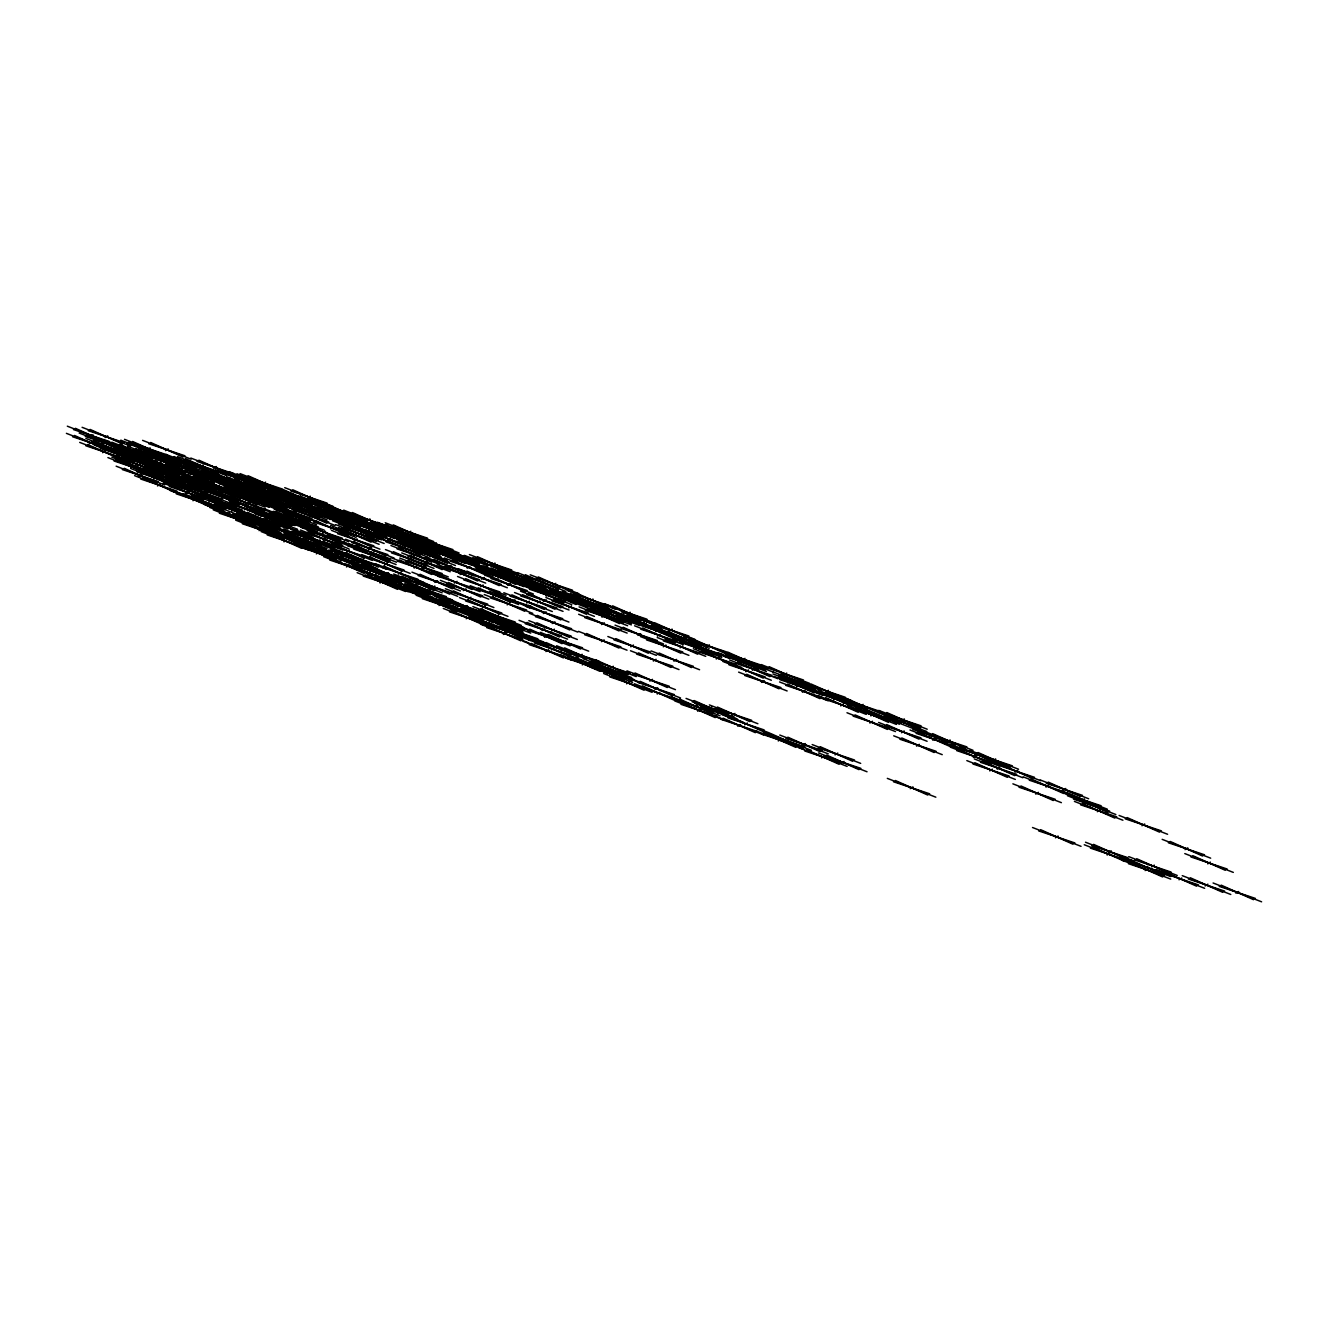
<?xml version="1.0" encoding="UTF-8"?>
<svg xmlns="http://www.w3.org/2000/svg" width="1328" height="1328" viewBox="0 0 1328 1328"><rect width="100%" height="100%" fill="white"/><g stroke="black" fill="none" stroke-linecap="round" stroke-linejoin="round"><path stroke-width="1.5" d="M90.204 436.464L92.927 434.704M89.275 443.635L91.997 441.859L128.218 453.877M104.978 437.593L107.701 435.833M102.024 443.32L104.746 441.543M102.588 452.682L105.31 450.906M111.469 446.955L108.747 448.731L72.542 436.729M120.566 448.665L123.288 446.889M116.964 455.238L119.686 453.479M134.643 452.466L137.365 450.707M130.21 458.525L132.933 456.749M143.64 450.458L146.362 448.698M147.391 449.628L150.114 447.851M136.236 457.181L138.959 455.404M130.775 467.888L133.497 466.111M150.462 456.533L153.185 454.757M134.676 467.439L142.544 462.343M144.984 462.177L147.723 460.418M165.469 450.64L168.191 448.881M156.023 460.036L158.762 458.26M161.485 458.492L164.207 456.732M139.025 476.47L141.747 474.694M158.53 464.219L161.252 462.443M158.065 469.066L160.804 467.29M176.84 462.343L179.562 460.567M153.666 478.81L156.389 477.051M167.394 474.245L170.117 472.486M166.93 476.569L169.652 474.793M182.401 468.369L185.123 466.593M166.149 479.275L168.872 477.499M188.891 464.7L191.614 462.941M157.484 485.948L160.207 484.189M177.404 474.229L180.127 472.453M167.013 481.998L169.752 480.221M188.659 474.245L191.398 472.469M200.379 466.875L203.101 465.115M181.654 484.338L186.949 480.919M200.943 473.714L203.665 471.938M213.675 468.336L216.398 466.576M199.001 481.417L201.723 479.657M196.843 484.438L199.565 482.662M186.02 493.369L191.315 489.932M207.766 479.773L210.488 478.014M214.024 480.587L216.746 478.827M220.05 479.242L222.772 477.482M205.375 489.8L208.098 488.023M192.942 500.706L195.664 498.946M203.217 494.049L205.956 492.273M216.846 486.911L219.568 485.152M227.553 480.105L230.275 478.329M215.368 489.783L218.107 488.007M238.359 479.906L241.082 478.13M231.869 486.098L234.591 484.322M206.305 503.893L209.027 502.133M221.743 498.166L224.465 496.39M216.73 501.486L219.452 499.726M251.888 481.931L254.611 480.172M249.382 486.928L252.104 485.152M225.262 506.864L227.984 505.088M239.472 498.631L242.194 496.855M262.911 483.907L265.633 482.13M259.956 487.094L262.678 485.318M246.975 496.954L249.714 495.178M249.033 496.805L251.756 495.029M257.217 492.439L259.956 490.679M251.988 496.141L254.727 494.381M226.573 514.434L229.312 512.658M231.719 511.097L234.442 509.321M242.559 505.52L245.282 503.76M246.527 504.325L249.249 502.548M251.54 500.988L254.262 499.228M267.227 492.422L269.949 490.663M261.782 496.489L264.504 494.713M244.369 509.869L247.091 508.093M236.085 520.111L238.808 518.352M274.282 498.116L277.004 496.357M269.833 501.635L272.572 499.876M285.321 495.975L288.043 494.199M254.71 519.563L257.433 517.804M252.005 521.622L254.727 519.862M294.633 498.631L297.356 496.871M255.507 524.444L258.23 522.684M267.443 516.725L270.182 514.949M262.214 520.427L264.953 518.65L313.441 537.475M297.821 497.602L300.543 495.842M293.388 501.121L296.111 499.361M281.669 511.014L284.391 509.255M272.008 520.759L274.73 518.999M307.598 497.95L310.337 496.174M297.14 505.354L299.862 503.578M259.026 530.619L261.749 528.859M277.452 519.231L280.191 517.455M268.007 526.087L270.729 524.311M292.459 513.355L295.198 511.579M290.998 516.21L293.72 514.434M288.027 519.397L290.766 517.638M301.456 511.346L304.178 509.57M304.992 510.865L307.714 509.105M310.437 509.338L313.176 507.562M292.011 523.249L294.75 521.489M276.656 533.956L279.378 532.196M298.833 521.721L301.556 519.962M290.533 527.166L287.811 528.942L239.339 510.135M323.185 506.483L325.908 504.723M309.291 516.858L312.03 515.098M323.982 508.84L326.705 507.064M281.42 537.641L284.142 535.865M283.926 541.824L286.649 540.048M329.543 514.866L332.282 513.106M295.198 541.841L297.92 540.064M341.03 511.994L343.753 510.218M329.875 519.53L332.598 517.771M301.439 540.114L304.162 538.355M335.121 518.368L337.843 516.592M340.35 517.19L343.072 515.43L379.144 527.515M306.453 539.317L309.175 537.541M322.936 533.109L325.659 531.333M306.785 543.982L309.507 542.222M330.44 528.893L333.162 527.133M317.243 541.641L319.982 539.882M323.966 537.624L326.688 535.848M323.268 540.297L326.007 538.537M311.565 550.19L314.288 548.431M351.488 526.735L354.211 524.958M359.672 522.369L362.395 520.593M316.33 553.876L319.069 552.099M367.175 520.692L369.914 518.916M355.24 530.951L357.979 529.175M341.811 543.119L344.533 541.359M369.466 525.241L372.189 523.464M353.53 535.765L356.253 533.989M358.543 534.952L361.266 533.192M363.988 533.424L366.727 531.648M369.001 530.088L371.724 528.312M354.327 540.645L357.049 538.869M346.691 551.834L349.413 550.058M339.42 558.192L342.143 556.432M380.024 532.047L382.746 530.287M340.217 560.549L342.939 558.789M386.514 530.918L389.253 529.142M347.72 556.349L350.443 554.573M393.337 531.93L396.059 530.154M351.704 560.2L354.427 558.424M368.42 549.51L371.143 547.734M346.475 566.94L349.214 565.18M387.876 540.098L390.598 538.338M400.375 532.561L403.114 530.802M370.927 553.693L373.649 551.917M360.784 560.698L363.507 558.922M370.462 556L373.185 554.241M408.111 533.043L410.833 531.283M401.405 539.6L404.127 537.84M402.766 548.796L405.488 547.02M414.485 541.426L417.208 539.666M367.391 573.779L370.114 572.003M384.556 564.881L387.295 563.105M413.224 546.455L415.963 544.679M419.947 544.945L422.669 543.185M375.907 574.078L378.629 572.318M425.973 543.6L428.695 541.841M383.427 574.924L386.149 573.165M413.788 555.818L416.511 554.042M385.684 574.426L388.423 572.65M408.343 559.885L411.066 558.109M421.756 551.817L424.495 550.058M433.476 544.463L436.215 542.687M380.007 582.975L382.73 581.199M398.433 574.111L401.156 572.335M429.824 556.98L432.546 555.204M414.137 568.069L416.859 566.309M424.595 563.205L427.334 561.429M390.897 585.515L393.619 583.739M440.066 555.004L442.805 553.228M422.653 568.384L425.392 566.608M397.055 586.113L399.778 584.353M450.873 554.805L453.595 553.029M404.791 586.611L407.513 584.835M455.637 558.474L458.376 556.714M416.511 584.303L419.233 582.527M461.663 557.129L464.385 555.37M448.466 567.355L451.205 565.595M434.82 582.428L437.543 580.651M432.081 587.773L434.804 586.013M426.852 591.475L429.575 589.715M427.649 593.832L430.372 592.056M467.24 568.218L469.979 566.458M460.069 574.576L462.791 572.8M426.404 598.845L429.127 597.085M429.459 598.164L432.181 596.405M477.25 568.201L479.972 566.425M454.375 583.108L457.114 581.349M487.824 565.844L490.547 564.068M484.288 568.832L487.011 567.073M492.256 564.848L494.995 563.072M439.004 605.518L441.743 603.759M463.24 590.628L465.962 588.852M481.666 579.224L484.388 577.464M480.421 586.777L483.143 585.017M498.166 578.078L500.888 576.302M468.253 598.994L470.975 597.218M457.098 606.547L459.82 604.771M505.902 576.037L508.624 574.26M513.189 574.725L515.911 572.949M458.11 611.063L460.849 609.286M464.601 607.394L467.34 605.618M507.711 585.432L510.45 583.656M493.037 595.973L495.776 594.214M520.46 580.054L523.182 578.278M482.346 607.859L485.069 606.083M466.178 618.732L468.917 616.972M519.995 584.901L522.717 583.125M475.955 616.557L478.694 614.781M526.021 586.08L528.743 584.32M540.247 582.909L542.969 581.133M507.147 604.854L509.869 603.078M512.143 601.518L514.866 599.741M495.742 616.873L498.481 615.113M486.778 623.944L489.501 622.168M542.056 589.765L544.795 588.005M553.095 585.1L555.818 583.324M526.701 603.012L529.424 601.235M497.568 623.745L500.291 621.985M504.291 622.251L507.014 620.475M546.157 596.123L548.879 594.363M537.392 602.829L540.114 601.069M555.137 591.591L557.86 589.831M505.072 624.592L507.811 622.832M543.418 601.484L546.14 599.708M504.623 631.979L507.346 630.202M558.441 598.131L561.163 596.355M503.362 634.469L506.101 632.692M543.301 613.536L546.024 611.76M569.231 600.455L571.953 598.696M518.385 633.639L521.107 631.879M572.202 599.791L574.924 598.032M523.166 637.324L525.888 635.548M568.782 607.842L571.505 606.066M585.266 601.617L587.989 599.858M552.166 623.562L554.888 621.803M541.924 630.601L544.646 628.825M590.279 600.82L593.002 599.044M551.701 630.933L554.423 629.173M544.53 637.291L547.252 635.514M593.799 606.996L596.521 605.219M545.891 651.533L548.613 649.757M551.352 649.99L554.075 648.23M601.966 617.188L604.705 615.412M563.072 642.636L565.794 640.86M605.717 616.341L608.456 614.582M560.914 650.703L563.636 648.944M601.518 624.558L604.24 622.782M613.934 617.039L616.657 615.279M620.74 615.511L623.463 613.752M627.463 614.017L630.186 612.241M601.401 641.656L604.124 639.897M579.44 656.049L582.179 654.289M633.257 622.201L635.979 620.442M644.047 622.019L646.769 620.242M582.278 664.896L585.001 663.137M590.578 665.577L593.301 663.817M637.905 635.398L640.627 633.639M630.734 646.802L633.456 645.043M655.65 631.746L658.373 629.987M606.149 669.063L608.871 667.287M657.46 636.095L660.199 634.319M610.598 668.067L613.32 666.291M669.412 630.883L672.134 629.123M666.673 633.722L669.395 631.945M606.946 673.943L609.668 672.167M614.681 674.425L617.404 672.649M663.27 646.802L665.992 645.043M683.505 639.764L686.244 637.988M653.359 661.045L656.098 659.269M680.085 647.798L682.824 646.022M626.517 683.804L629.24 682.028M673.943 661.178L676.666 659.418M696.121 648.96L698.86 647.184M649.824 681.115L652.546 679.355M706.596 646.62L709.318 644.844M703.641 649.807L706.363 648.047M654.936 689.464L657.659 687.705M657.211 694.013L659.933 692.253M716.257 659.003L718.979 657.244M742.286 660.149L745.025 658.373M740.825 663.004L743.547 661.244M747.863 663.651L750.586 661.875M745.705 671.719L748.428 669.943M694.395 707.21L697.117 705.45M752.412 670.225L755.151 668.449M697.681 711.227L700.404 709.451M708.936 708.704L711.675 706.944M761.508 682.409L764.231 680.65M717.701 713.7L720.423 711.941M784.018 674.856L786.74 673.097M732.243 715.194L734.982 713.435M795.621 682.061L798.344 680.301M795.854 684.235L798.576 682.459M796.634 686.576L799.373 684.816M737.837 726.283L740.559 724.524M744.643 724.773L747.365 722.996M802.427 692.253L805.166 690.477M825.75 692.104L828.473 690.328M833.818 699.79L836.54 698.013M778.291 740.958L781.013 739.198M841.338 700.636L844.06 698.86M840.657 705.849L843.38 704.072M785.811 741.821L788.533 740.045M860.444 706.164L863.167 704.404M802.643 745.323L805.366 743.564M870.786 715.875L873.509 714.099M869.857 723.03L872.579 721.27M881.809 717.834L884.531 716.074M821.517 757.873L824.24 756.097M835.046 754.852L837.769 753.076M901.596 720.689L904.318 718.929M903.853 721.237L901.131 723.013L865.059 710.928M841.404 763.235L844.127 761.459M901.48 732.741L904.202 730.964M929.567 736.26L932.289 734.5M916.586 746.12L919.325 744.344M932.854 740.277L935.576 738.501M947.412 741.754L950.134 739.995M910.195 788.649L912.934 786.89M974.586 754.985L977.308 753.208M973.324 757.475L976.063 755.715M992.896 760.695L995.635 758.919M989.709 770.887L992.431 769.128M997.212 769.211L999.934 767.451M1015.057 772.182L1017.779 770.423M1045.983 787.089L1048.722 785.329M1035.757 794.127L1038.479 792.351M1063.047 790.243L1065.77 788.483M1081.689 800.618L1084.412 798.858M1090.222 805.996L1092.944 804.22M1055.395 837.802L1058.134 836.042M1097.277 811.69L1099.999 809.914M1141.964 825.734L1144.686 823.974M1108.399 852.526L1111.121 850.767M1107.137 855.016L1109.859 853.257M1145.101 868.047L1147.84 866.271M1145.118 870.57L1147.84 868.811M1151.608 866.902L1154.331 865.142M1185.041 849.638L1187.763 847.862M1178.998 879.767L1181.721 877.991M1207.667 863.864L1210.389 862.104M1205.143 885.942L1207.866 884.166M1235.97 893.279L1238.692 891.52M148.736 443.735L184.941 455.786M290.865 491.045L327.07 503.096M246.178 476.984L282.383 489.036M196.942 461.43L233.147 473.482M391.378 526.137L427.583 538.189M235.156 475.026L271.36 487.077M281.088 490.696L317.292 502.748M324.298 505.072L386.647 525.838M306.436 499.577L342.641 511.629M383.643 525.656L419.847 537.707M183.646 459.969L219.85 472.021M416.743 537.541L452.948 549.593M130.642 442.722L166.847 454.774M221.61 472.984L314.105 503.777M268.571 489.069L304.776 501.104M307.233 501.934L343.437 513.986M376.604 525.008L412.809 537.06M475.524 557.943L511.728 569.994M536.363 578.178L572.567 590.23M172.159 457.795L208.363 469.846M409.223 536.695L445.428 548.746M352.717 518.335L405.986 536.064M88.229 430.687L124.434 442.739M126.89 443.552L163.095 455.604M523.514 575.987L559.719 588.038M160.09 455.421L196.295 467.473M250.494 485.517L312.844 506.267M397.736 534.52L433.941 546.572M444.93 550.224L507.279 570.974M232.649 480.022L268.854 492.057M323.617 510.284L359.822 522.336M496.44 567.803L532.644 579.855M210.82 473.183L247.025 485.235M573.547 593.915L609.751 605.966M144.752 451.586L180.957 463.638M434.123 547.9L470.328 559.951M312.81 507.96L349.015 520.012M403.214 538.039L439.402 550.091M610.714 607.112L646.919 619.163M363.291 525.141L399.496 537.193M203.3 472.336L239.505 484.388M293.704 502.416L329.908 514.467M384.672 532.694L420.876 544.746M73.455 429.558L109.66 441.61M133.73 449.628L169.934 461.663M280.407 498.432L316.612 510.483M184.194 466.809L220.398 478.86M240.484 485.533L293.754 503.262M318.371 511.463L354.576 523.514M438.904 551.568L475.109 563.62M503.71 573.148L604.738 606.763M352.269 523.182L388.473 535.234M117.91 445.561L154.114 457.612M165.668 461.463L201.873 473.515M467.556 561.927L525.357 581.166M627.314 615.096L663.519 627.148M139.291 453.114L175.495 465.165M652.679 623.977L688.883 636.029M103.816 441.759L140.021 453.811M423.333 548.099L459.538 560.15M215.136 479.192L251.341 491.227M396.491 539.55L432.696 551.601M604.008 608.606L640.212 620.657M85.274 436.414L121.479 448.466M197.274 473.681L233.479 485.733M245.033 489.584L281.237 501.635M288.242 503.959L324.447 516.011M460.517 561.296L496.722 573.347M525.324 582.859L613.27 612.125M313.142 512.625L370.944 531.864M191.033 472.868L227.237 484.919M284.723 504.424L320.928 516.476M371.126 533.192L407.331 545.244M509.288 579.174L545.493 591.226M552.498 593.55L588.702 605.601M141.797 457.297L208.131 479.375M405.023 544.912L441.228 556.963M616.524 615.296L652.729 627.347M689.863 639.714L726.067 651.766M119.503 450.275L155.708 462.31M253.1 494.73L289.305 506.781M503.262 577.995L539.467 590.03M649.94 626.799L686.144 638.851M235.255 489.235L271.46 501.287M347.255 526.502L383.46 538.554M481.433 571.173L517.638 583.208M541.691 591.226L577.896 603.277M666.772 632.842L702.977 644.893M338.507 524.029L374.712 536.08M450.507 561.312L486.712 573.364M597.185 610.133L633.39 622.185M725.553 653.243L761.757 665.295M638.917 624.841L675.122 636.892M128.252 455.272L164.456 467.323M232.3 489.899L268.505 501.951M292.558 509.952L328.763 522.004M413.091 550.074L449.296 562.109M767.285 667.951L803.49 680.002M529.407 589.217L565.612 601.269M200.113 480.006L266.447 502.084M386.016 541.89L422.221 553.925M588.985 609.436L625.189 621.487M731.114 656.729L767.318 668.781M113.478 451.62L149.682 463.671M160.655 467.323L218.473 486.563M341.794 528.046L377.999 540.098M686.891 642.901L723.096 654.953M275.726 506.433L311.931 518.484M100.214 448.333L136.419 460.384M141.332 462.144L177.537 474.196M490.978 578.51L527.183 590.562M724.075 656.098L760.28 668.15M585.233 610.266L621.438 622.317M234.79 494.082L301.141 516.16M640.727 629.173L676.931 641.225M679.388 642.055L715.593 654.09M778.889 675.155L845.222 697.233M123.072 457.197L159.277 469.249M198.636 482.861L234.84 494.912M336.781 528.843L372.985 540.894M397.055 548.912L467.937 572.501M85.839 445.776L122.043 457.811M150.662 467.34L186.866 479.391M552.033 600.92L588.238 612.972M180.093 477.516L216.298 489.567M222.739 491.709L258.943 503.76M313.707 521.987L349.911 534.039M464.933 572.318L501.137 584.37M274.249 509.305L310.453 521.356M779.104 677.33L815.309 689.365M735.679 663.303L771.883 675.354M843.695 699.258L879.9 711.31M120.499 458.874L156.704 470.925M526.685 594.579L562.889 606.63M699.507 652.098L735.712 664.149M824.588 693.731L860.793 705.782M884.863 713.783L921.068 725.835M150.197 469.664L186.401 481.715M167.494 475.773L203.699 487.824M188.626 482.894L224.83 494.946M443.336 567.654L479.541 579.705M663.353 640.893L699.557 652.928M779.901 679.67L816.106 691.722M407.862 556.299L444.067 568.351M229.794 497.419L265.998 509.454M282.1 514.816L318.305 526.867M817.085 692.867L853.29 704.919M117.926 460.534L154.131 472.585M337.594 533.723L373.799 545.775M621.155 628.493L657.36 640.544M884.398 716.107L920.603 728.142M271.294 512.492L307.498 524.543M728.956 664.813L765.16 676.865M149.4 472.37L201.126 489.484M391.594 552.963L427.799 565.014M520.659 595.923L556.864 607.975M114.042 460.982L150.247 473.017M204.993 491.244L241.198 503.295M584.785 617.653L620.989 629.704M225.81 498.614L262.014 510.666M785.695 685.331L821.899 697.383M306.204 526.187L342.408 538.238M275.278 516.343L311.482 528.395M646.537 639.897L682.741 651.948M823.908 698.943L890.241 721.021M150.28 475.092L222.689 499.179M930.679 734.849L966.884 746.9M260.72 512.326L296.924 524.377M351.688 542.604L387.892 554.639M463.688 579.871L499.892 591.923M912.834 729.354L949.039 741.406M136.933 471.905L173.138 483.956M250.71 509.819L286.914 521.871M405.92 561.478L442.124 573.513M509.969 596.089L546.173 608.141M227.619 502.963L263.824 514.998M171.843 484.786L208.048 496.838M744.759 675.504L780.964 687.555M199.997 494.58L236.201 506.632M325.061 536.213L361.266 548.265M307.216 530.702L343.421 542.754M916.121 733.355L952.325 745.406M122.292 469.548L158.497 481.599M255.258 513.853L291.463 525.905M354.194 546.787L390.399 558.822M397.404 561.163L433.609 573.215M976.163 753.789L1012.368 765.841M957.853 748.079L994.058 760.114M495.41 594.612L531.615 606.647M169.27 486.446L205.475 498.498M208.529 499.942L244.734 511.994M437.642 576.203L473.847 588.254M476.304 589.068L512.508 601.119M306.536 533.391L342.74 545.443M353.729 549.095L389.934 561.146M526.552 606.614L562.757 618.665M884.73 725.818L920.935 737.87M245.481 513.521L307.266 534.072M140.751 479.043L176.956 491.094M853.124 716.124L889.328 728.176M956.592 750.569L992.796 762.621M214.987 504.192L251.191 516.243M998.324 765.277L1034.529 777.328M237.978 512.658L274.182 524.709M189.555 496.987L225.76 509.039M300.51 534.736L336.714 546.787M490.397 597.932L526.602 609.984M176.209 493.8L212.414 505.852M329.958 544.928L366.163 556.98M446.507 583.706L482.711 595.757M1046.298 783.337L1082.503 795.389M251.274 519.182L287.479 531.233M367.823 557.959L404.027 570.011M614.001 639.897L650.205 651.948M657.211 654.272L693.415 666.324M289.703 532.412L325.908 544.463M980.479 762.305L1016.684 774.357M418.071 575.522L454.276 587.557M235.255 514.716L271.46 526.768M209.841 507.528L246.045 519.563M1029.25 780.183L1065.454 792.235M238.774 517.538L274.979 529.59M284.69 533.209L320.895 545.26M535.416 616.657L571.621 628.708M330.971 549.443L380.256 565.844M1064.94 793.712L1101.144 805.764M899.853 739.215L936.057 751.266M381.7 567.205L417.905 579.24M584.669 634.751L620.873 646.802M972.976 763.982L1009.18 776.033M219.336 513.206L255.54 525.257M259.906 527.05L326.24 549.128M334.955 553.295L371.159 565.346M451.503 592.072L487.708 604.124M1073.472 799.091L1109.677 811.126M278.448 534.918L314.653 546.97M636.627 654.123L672.831 666.175M264.687 530.719L300.892 542.77M415.349 580.867L451.553 592.919M242.294 523.713L278.498 535.765M322.671 551.286L358.875 563.338M399.778 577.398L435.982 589.433M1125.214 818.828L1161.419 830.88M368.952 567.521L405.156 579.572M294.816 543.285L331.021 555.336M1080.527 804.785L1116.732 816.836M267.194 534.918L303.398 546.953M323.468 553.643L359.672 565.695M366.677 568.019L402.882 580.07M465.597 600.953L501.801 613.005M534.968 624.027L571.173 636.079M299.597 546.953L335.801 559.005M359.174 567.172L395.379 579.224M410.12 584.569L446.324 596.621M1019.008 787.222L1055.212 799.273M525.191 623.695L561.395 635.73M329.742 560.034L386.846 578.908M410.916 586.926L447.121 598.961M388.042 579.689L424.246 591.74M479.01 609.967L515.214 622.019M447.868 600.488L484.073 612.54M380.306 579.207L416.511 591.259M440.348 599.625L476.553 611.677M487.542 615.329L523.747 627.38M412.726 591.259L448.93 603.31M546.323 635.73L582.527 647.765M1168.308 842.732L1204.513 854.784M374.164 578.61L410.369 590.645M527.797 630.385L564.002 642.42M363.258 576.053L399.462 588.105M488.339 617.686L524.543 629.738M409.655 591.939L445.859 603.991M459.222 609.652L517.04 628.891M441.377 604.14L477.582 616.192M422.271 598.613L458.475 610.664M501.652 626.733L537.857 638.785M470.029 617.039L506.234 629.09M1190.934 856.958L1227.138 869.01M506.416 630.402L542.621 642.453M562.707 649.143L598.911 661.195M449.445 611.826L485.65 623.878M487.891 625.056L524.095 637.108M544.165 643.798L580.369 655.849M593.848 661.161L630.053 673.213M633.091 674.209L669.295 686.261M534.603 643.084L570.808 655.136M486.629 627.563L522.834 639.615M589.416 662.141L625.621 674.192M573.845 658.671L610.05 670.723M529.158 644.628L565.363 656.663M597.949 667.519L634.153 679.571M565.545 657.991L601.75 670.042M638.187 682.559L674.392 694.61M715.51 708.289L751.714 720.34M590.213 667.038L626.418 679.073M692.203 701.798L728.408 713.85M700.952 706.795L737.156 718.846M609.768 676.898L676.682 699.159M677.645 700.304L713.85 712.356M727.91 717.85L764.115 729.902M818.297 747.946L854.502 759.998M785.894 738.418L822.098 750.469M680.949 704.321L717.153 716.356M769.061 734.899L805.266 746.95M721.087 719.378L757.292 731.429M761.558 734.052L797.763 746.104M1219.22 886.374L1255.425 898.425M824.671 756.329L860.876 768.364M1091.649 845.621L1127.854 857.672M1134.859 859.996L1171.064 872.048M804.768 750.967L840.973 763.019M1188.411 879.036L1224.615 891.071M893.462 781.744L929.666 793.795M1038.662 830.896L1074.867 842.948M1090.404 848.111L1126.609 860.162M1128.368 861.142L1164.573 873.177M1162.266 872.861L1198.47 884.896M1128.368 863.665L1164.573 875.716M530.221 574.808L578.726 593.633M604.589 603.725L653.094 622.55M761.143 664.564L809.648 683.389M878.721 710.397L927.226 729.221M646.537 620.608L695.042 639.432M567.405 590.528L615.91 609.353M802.876 681.812L851.381 700.636M621.172 611.727L669.694 630.551M719.411 649.857L767.933 668.681M683.721 636.328L732.226 655.152M837.57 695.889L886.075 714.696M517.372 572.617L565.877 591.441M772.747 671.785L821.252 690.61M878.256 712.721L926.761 731.545M724.988 653.359L773.494 672.184M469.382 554.556L517.903 573.381M818.463 690.344L866.968 709.169M924.537 731.479L973.042 750.303M562.391 591.342L610.897 610.15M660.63 629.472L709.152 648.296M385.236 522.767L433.758 541.575M597.866 605.236L646.387 624.044M643.798 623.43L692.32 642.254M772.979 673.943L821.484 692.768M970.021 750.403L1018.543 769.227M490.314 564.433L538.819 583.258M717.95 652.712L766.455 671.536M858.934 707.558L955.197 744.792M410.601 534.171L459.123 552.996M532.262 581.299L580.768 600.123M810.943 689.498L859.448 708.322M464.949 555.552L513.455 574.377M570.924 596.704L658.887 630.75M680.766 639.515L729.271 658.339M951.711 744.693L1000.216 763.517M377.501 522.269L426.022 541.094M632.775 621.471L681.297 640.279M773.759 676.301L822.281 695.125M549.327 589.516L597.832 608.34M1040.173 779.951L1088.678 798.775M438.788 546.854L487.31 565.662M497.585 569.762L546.09 588.586M847.911 705.583L896.417 724.407M344.301 510.4L392.822 529.225M403.098 533.325L451.603 552.133M729.537 659.933L778.059 678.757M909.979 729.985L958.501 748.809M992.182 761.907L1040.687 780.715M284.723 487.658L333.245 506.483M591.06 606.747L639.565 625.571M673.246 638.668L721.768 657.493M370.462 521.638L418.984 540.463M318.156 501.702L366.661 520.526M519.182 579.489L594.878 608.988M817.782 695.557L866.288 714.381M427.998 544.513L476.503 563.338M483.027 565.745L531.532 584.569M950.45 747.183L998.971 766.007M391.611 531.134L440.116 549.958M300.311 496.191L348.816 515.015M363.64 520.626L412.161 539.45M461.414 558.557L509.935 577.381M634.585 625.803L683.107 644.628M693.382 648.711L741.887 667.536M779.553 681.961L828.074 700.786M1058.814 790.343L1107.32 809.167M535.566 587.839L631.364 624.874M1023.108 776.814L1071.63 795.638M432.762 548.198L481.284 567.023M240.036 473.615L323.451 506.134M346.591 514.949L395.097 533.773M397.072 534.669L445.577 553.494M503.146 575.788L551.668 594.612M974.337 758.935L1022.859 777.743M722.83 661.427L771.336 680.251M1119.089 815.458L1167.594 834.266M336.797 512.077L385.319 530.901M301.107 498.548L349.613 517.372M454.375 557.909L545.625 593.433M878.605 722.449L927.11 741.273M1067.347 795.704L1115.852 814.529M579.091 606.896L627.613 625.72M378.53 529.324L427.052 548.149M657.211 637.506L705.732 656.331M229.014 471.639L320.28 507.163M417.191 544.712L465.713 563.537M523.282 585.847L571.787 604.672M357.149 521.755L405.654 540.579M475.291 567.786L523.813 586.611M262.446 485.683L310.951 504.507M317.475 506.914L365.98 525.739M190.8 458.044L239.306 476.868M846.982 712.754L895.487 731.579M390.349 536.163L438.871 554.988M1074.402 801.398L1122.907 820.223M142.594 440.365L191.116 459.173M237.081 476.802L285.586 495.626M306.668 504.574L394.648 538.62M444.365 557.926L492.887 576.75M738.634 672.134L787.139 690.958M966.834 760.612L1015.339 779.42M270.514 490.845L319.019 509.653M545.908 597.55L594.413 616.375M215.485 469.614L263.99 488.438M615.03 625.106L663.535 643.931M398.881 541.525L447.403 560.35M312.246 508.076L360.751 526.901M484.836 575.14L533.358 593.965M244.352 482.13L336.084 517.87M177.504 456.583L226.026 475.407M640.395 636.527L688.9 655.351M365.001 529.806L413.506 548.63M274.265 495.062L322.787 513.886M1162.166 839.346L1210.671 858.17M226.507 476.636L275.012 495.46M328.614 516.443L377.119 535.267M406.949 546.688L455.454 565.512M520.543 591.192L569.065 610.017M893.711 735.828L942.233 754.653M578.643 614.266L627.148 633.091M166.017 454.408L214.522 473.233M307 509.255L355.522 528.063M204.678 469.813L299.912 506.649M124.517 439.336L173.022 458.16M341.113 523.132L389.635 541.957M458.791 568.948L507.313 587.756M1012.882 783.835L1061.387 802.66M234.342 482.164L330.622 519.397M379.891 538.504L428.396 557.328M332.365 520.659L380.887 539.483M425.591 557.063L474.113 575.887M153.965 452.051L245.68 487.774M278.581 501.054L327.086 519.879M514.517 592.537L563.039 611.361M120.765 440.182L169.27 459.007M238.907 486.197L287.412 505.022M390.913 545.526L439.435 564.35M1184.792 853.589L1233.314 872.396M138.61 448.2L226.573 482.247M335.669 524.66L384.174 543.484M208.994 475.806L257.499 494.63M437.194 564.284L485.699 583.108M82.104 427.317L130.609 446.125M286.416 506.566L334.938 525.39M246.958 491.36L295.48 510.184M159.526 458.077L239.654 489.119M127.588 446.241L176.093 465.066M229.113 485.849L277.635 504.673M330.655 525.473L379.161 544.297M401.72 552.913L450.242 571.737M503.827 592.72L552.332 611.544M184.891 469.481L233.413 488.306M133.149 449.744L181.67 468.568M269.601 503.063L318.106 521.887M651.069 650.903L699.574 669.727M111.768 442.191L160.29 460.999M226.158 486.513L274.664 505.337M457.546 576.485L506.068 595.309M307.565 518.617L356.07 537.425M165.784 463.953L214.306 482.778M224.1 486.662L272.622 505.487M67.33 426.188L115.835 445.013M385.469 549.593L433.974 568.417M97.691 438.373L146.196 457.197M258.794 500.722L307.299 519.547M607.859 636.51L656.364 655.335M135.655 453.927L184.16 472.751M193.971 476.636L242.493 495.46M489.268 591.226L568.932 622.068M228.665 490.696L316.628 524.743M331.452 530.353L379.957 549.178M79.149 433.028L127.654 451.852M113.361 446.889L161.867 465.713M176.126 471.125L224.648 489.949M399.778 558.092L448.3 576.916M470.162 585.698L518.684 604.506M154.529 463.937L203.035 482.761M216.597 488.339L265.119 507.163M275.958 511.446L324.464 530.27M122.11 451.885L170.631 470.71M192.494 479.491L241.015 498.315M85.872 438.439L134.377 457.264M345.546 539.218L394.067 558.042M431.5 572.816L480.022 591.641M391.262 557.777L439.767 576.601M630.485 650.753L679.006 669.578M135.19 458.774L183.712 477.599M265.152 509.105L348.583 541.641M107.336 448.233L155.841 467.058M173.968 474.146L222.473 492.97M484.272 594.562L532.777 613.387M578.527 631.364L627.032 650.189M223.652 494.033L272.157 512.857M66.4 433.343L114.905 452.167M144.52 463.953L193.025 482.778M529.291 613.27L577.796 632.095M94.089 444.963L165.452 472.652M269.136 512.957L317.658 531.781M348.052 543.401L396.557 562.225M182.5 479.508L231.006 498.332M318.936 532.827L367.441 551.651M440.365 580.336L488.87 599.16M161.352 472.386L209.857 491.211M219.684 495.244L268.19 514.052M254.578 508.939L303.099 527.764M144.055 466.277L192.56 485.102M301.091 527.332L349.596 546.157M198.868 487.874L247.373 506.698M347.587 545.725L396.093 564.549M114.357 455.487L162.879 474.312M79.713 442.39L128.218 461.214M244.568 506.433L293.09 525.257M411.946 572.136L460.451 590.96M1213.095 882.987L1261.6 901.812M158.779 474.063L207.301 492.887M143.275 468.983L191.78 487.808M300.394 530.021L348.915 548.829M111.801 457.164L160.306 475.988M180.342 483.757L297.638 529.308M361.681 554.589L410.203 573.414M528.826 620.657L577.348 639.482M107.9 457.596L192.66 490.53M323.816 541.542L372.321 560.366M445.378 588.702L493.883 607.527M193.855 491.211L242.36 510.018M165.718 481.4L214.223 500.224M294.368 531.366L342.89 550.19M1182.269 875.65L1230.774 894.474M130.791 468.518L179.297 487.343M202.387 496.572L250.892 515.397M375.558 563.819L424.08 582.643M409.207 577.497L457.728 596.305M519.049 620.309L567.554 639.133M1128.734 856.626L1177.239 875.451M283.578 529.025L332.083 547.85M231.836 509.288L280.341 528.096M337.91 550.406L386.431 569.231M459.471 597.567L507.977 616.391M163.145 483.077L257.35 519.63M324.845 546.057L373.351 564.881M245.132 515.795L293.654 534.62M1156.124 869.475L1204.629 888.299M116.15 466.178L164.672 485.002M393.636 574.011L442.158 592.836M1085.524 842.234L1134.029 861.059M278.565 529.839L327.07 548.663M183.43 493.601L277.635 530.171M328.829 549.908L377.335 568.733M1122.226 857.755L1170.748 876.58M540.197 632.344L588.702 651.168M362.81 564.134L411.331 582.959M472.868 606.597L521.389 625.405M134.609 475.656L183.131 494.481M283.91 533.707L332.415 552.514M232.632 514.168L281.138 532.993M1084.262 844.741L1132.767 863.549M170.067 490.43L218.589 509.255M403.978 581.183L452.483 600.007M360.552 564.649L409.057 583.473M521.655 626.999L570.16 645.823M1122.243 860.278L1170.748 879.103M203.699 504.142L252.22 522.966M316.545 547.916L365.051 566.741M481.417 611.959L529.922 630.783M253.781 523.664L302.286 542.488M441.726 597.102L490.248 615.926M272.323 531.549L320.828 550.373M404.774 583.54L453.28 602.364M353.032 563.786L401.537 582.61M1032.52 827.51L1081.042 846.334M213.21 509.819L307.067 546.173M317.342 550.257L365.847 569.081M482.197 614.316L530.719 633.124M434.223 596.255L482.728 615.08M626.949 670.839L675.454 689.647M288.691 539.898L337.196 558.723M381.916 576.319L430.421 595.143M236.152 520.327L284.673 539.151M474.694 613.453L523.199 632.277M812.172 744.56L860.677 763.384M293.455 543.584L341.977 562.408M344.516 563.487L393.022 582.311M556.565 645.757L636.228 676.599M709.368 704.919L757.89 723.727M406.584 587.872L455.106 606.697M261.052 531.532L309.557 550.356M453.08 606.265L501.602 625.09M374.181 575.821L422.686 594.645M323.6 556.648L372.122 575.472M495.51 623.347L544.015 642.171M538.039 640.411L586.544 659.236M403.529 588.57L483.757 619.595M686.061 698.412L734.583 717.236M368.022 575.223L416.527 594.048M583.274 658.771L631.779 677.595M779.768 735.048L828.274 753.856M500.291 627.032L548.796 645.856M416.129 595.226L512.409 632.477M632.062 679.172L680.567 697.997M694.826 703.425L743.331 722.249M357.132 572.683L405.638 591.508M887.32 778.374L935.842 797.182M528.478 639.714L576.983 658.522M591.807 664.133L640.312 682.957M721.768 714.481L770.273 733.305M481.749 621.687L530.254 640.511M567.703 655.285L616.225 674.109M762.936 731.529L811.441 750.353M818.529 752.943L867.035 771.767M443.303 608.456L491.825 627.281M671.52 696.934L720.025 715.742M584.071 663.651L632.593 682.476M559.403 654.621L607.909 673.445M634.336 683.721L682.841 702.545M755.416 730.682L803.938 749.49M480.487 624.177L529.009 643.001M798.643 747.581L847.148 766.405M523.016 641.241L571.521 660.066M714.962 715.991L763.467 734.816M674.807 700.935L723.312 719.759M603.642 673.512L652.148 692.336M1048.224 782.092L1080.577 796.634M1127.157 817.583L1159.493 832.125M978.089 752.528L1010.442 767.086M1066.882 792.467L1099.219 807.009M886.789 712.538L919.125 727.08M932.605 733.604L964.941 748.145M1000.25 764.032L1032.603 778.573M1075.414 797.829L1107.751 812.387M959.779 746.817L992.116 761.376M1031.175 778.938L1063.529 793.48M1170.234 841.471L1202.57 856.029M886.324 714.846L918.661 729.404M914.76 728.109L947.096 742.651M1082.453 803.523L1114.806 818.081M845.621 698.013L877.974 712.555M958.517 749.324L990.871 763.866M810.943 683.937L843.297 698.495M918.046 732.11L950.4 746.668M982.405 761.06L1014.758 775.602M1192.859 855.713L1225.213 870.255M866.985 709.683L899.338 724.225M769.211 666.706L801.564 681.247M826.514 692.469L858.867 707.027M780.814 673.91L813.151 688.452M855.962 707.708L888.316 722.266M819.011 691.622L851.364 706.181M974.901 762.737L1007.255 777.278M727.478 651.982L759.832 666.54M781.03 676.068L813.383 690.626M733.039 655.484L765.393 670.042M886.656 724.573L919.009 739.132M825.833 697.681L858.187 712.24M781.827 678.425L814.18 692.967M1020.933 785.96L1053.287 800.518M691.788 638.453L724.142 653.011M654.604 622.732L686.958 637.274M726.001 654.853L758.354 669.395M787.62 684.086L819.974 698.644M612.64 605.85L644.993 620.408M737.604 662.058L769.958 676.616M855.049 714.879L887.403 729.421M629.24 613.851L661.593 628.393M668.698 631.597L701.051 646.155M688.834 641.656L721.17 656.198M651.865 625.554L684.219 640.113M901.778 737.953L934.132 752.511M575.472 592.653L607.826 607.211M681.314 640.793L713.667 655.351M538.288 576.933L570.642 591.491M605.933 607.361L638.287 621.902M730.881 663.552L763.235 678.11M640.843 623.596L673.196 638.137M701.45 650.853L733.786 665.394M618.45 614.051L650.786 628.592M1221.146 885.129L1253.499 899.67M570.459 593.467L602.812 608.008M525.44 574.742L557.793 589.3M578.991 598.828L611.345 613.387M746.701 674.259L779.038 688.8M642.652 627.928L675.006 642.486M599.111 608.888L631.464 623.43M540.33 583.44L572.667 597.982M665.278 639.631L697.632 654.189M557.378 591.641L589.732 606.182M477.449 556.681L509.803 571.239M498.365 566.558L530.719 581.116M590.91 608.191L623.264 622.732M1190.336 877.775L1222.69 892.333M554.423 592.305L586.777 606.846M505.636 571.887L559.603 596.156M473 557.677L505.354 572.235M587.159 609.021L619.512 623.579M543.617 589.964L575.97 604.522M491.078 567.869L523.431 582.428M623.081 627.248L680.799 653.193M1136.785 858.751L1169.138 873.293M393.304 524.892L479.209 563.52M511.214 577.929L543.567 592.471M1164.191 871.6L1196.528 886.158M531.333 587.972L563.686 602.514M469.481 560.682L501.835 575.223M505.188 576.734L537.525 591.292M411.165 535.45L468.402 561.196M553.959 599.675L586.312 614.233M385.568 524.411L417.922 538.952M1130.294 859.88L1162.647 874.438M440.83 550.323L494.796 574.592M483.359 569.911L515.712 584.469M586.71 616.391L619.047 630.949M1093.575 844.376L1125.928 858.917M378.53 523.763L432.015 547.817M352.368 512.525L384.722 527.083M1130.294 862.42L1162.647 876.961M405.14 536.794L437.476 551.336M371.707 522.751L404.061 537.309M425.259 546.837L457.612 561.395M492.904 577.265L525.257 591.823M528.61 593.317L560.964 607.875M1092.33 846.866L1124.683 861.407M452.433 560.067L484.786 574.609M659.136 653.027L691.473 667.569M326.223 503.827L358.56 518.385M354.659 517.073L418.951 545.991M292.791 489.783L325.144 504.341M344.865 514.202L377.218 528.76M398.417 538.288L430.77 552.846M308.378 498.332L340.715 512.874M365.217 523.896L397.57 538.438M522.585 594.678L554.938 609.22M406.949 543.667L439.302 558.208M466.858 571.073L499.212 585.615M309.175 500.673L341.512 515.231M615.926 638.652L648.28 653.193M1040.588 829.651L1072.941 844.193M283.013 489.451L315.367 503.993M415.017 548.813L447.37 563.371M325.543 509.039L386.548 536.479M248.104 475.739L280.457 490.298M373.052 531.947L405.405 546.489M433.658 559.204L466.012 573.746M279.826 490.48L312.18 505.022M511.894 594.844L544.231 609.403M314.736 506.715L347.089 521.257M638.552 652.878L670.906 667.436M270.514 487.808L302.85 502.366M320.297 510.201L352.65 524.759M387.942 540.629L420.295 555.187M445.262 566.409L477.615 580.967M237.081 473.781L269.435 488.322M336.665 518.567L369.018 533.126M278.565 492.97L310.918 507.512M528.478 605.369L560.831 619.927M295.629 501.171L327.983 515.729M349.181 525.257L381.534 539.815M398.981 547.651L431.334 562.209M245.149 478.927L277.502 493.485M465.613 578.626L497.967 593.168M315.068 511.38L372.786 537.342M497.336 593.35L529.689 607.909M586.594 633.506L618.948 648.047M282.333 497.187L314.686 511.745M198.868 460.185L231.221 474.727M252.42 484.272L284.773 498.813M409.788 555.038L442.141 569.596M223.536 471.739L255.889 486.297M290.168 502.714L322.521 517.256M343.72 526.801L376.073 541.343M478.229 587.823L510.583 602.364M234.575 478.761L291.811 504.507M537.342 615.412L569.695 629.953M286.649 503.179L318.986 517.737M150.662 442.49L183.015 457.031M393.52 551.718L425.873 566.276M185.571 458.724L217.925 473.266M242.41 484.288L274.763 498.83M338.706 527.598L371.06 542.156M492.323 596.687L524.676 611.245M212.746 471.938L245.099 486.496M294.484 508.707L326.837 523.249M407.845 560.217L440.199 574.775M246.958 488.322L279.312 502.88M439.568 574.958L471.921 589.499M820.223 746.685L852.576 761.243M895.387 780.499L927.741 795.04M174.084 456.55L206.438 471.091M205.242 471.091L237.579 485.633M255.026 493.485L287.379 508.026M315.632 520.742L347.986 535.284M339.52 532.478L371.857 547.036M217.062 477.931L249.398 492.489M277.652 505.188L310.005 519.746M399.33 559.918L431.666 574.46M448.432 582.461L480.769 597.019M162.016 454.176L194.369 468.734M237.181 487.99L269.534 502.532M536.894 622.782L569.247 637.324M132.568 441.46L164.921 456.019M186.136 465.547L218.473 480.105M353.613 541.343L385.967 555.901M199.217 472.436L231.553 486.978M266.862 502.864L299.198 517.405M787.819 737.173L820.173 751.714M234.226 488.638L266.563 503.196M826.597 755.068L858.95 769.626M276.174 508.043L308.528 522.601M128.816 442.307L179.014 464.883M232.168 488.787L264.521 503.345M717.435 707.044L749.789 721.585M167.594 460.202L225.312 486.164M356.12 545.526L388.473 560.084M419.997 574.26L452.35 588.819M527.116 622.434L559.453 636.992M284.026 513.571L316.363 528.112M236.716 492.837L269.069 507.379M308.129 524.942L340.483 539.5M453.429 590.827L485.782 605.385M770.987 733.654L803.34 748.212M806.694 749.706L839.047 764.264M135.655 448.366L168.009 462.924M635.016 672.964L667.353 687.506M173.852 466.078L234.392 493.302M327.003 534.968L388.008 562.391M548.248 634.469L580.602 649.027M141.216 451.869L173.57 466.427M273.219 511.247L305.573 525.788M694.129 700.553L726.482 715.095M729.836 716.605L762.189 731.147M90.155 429.442L122.508 443.984M224.664 490.464L257.018 505.022M467.539 599.692L499.876 614.25M702.877 705.55L735.231 720.091M763.484 732.807L795.837 747.349M119.835 444.316L152.189 458.857M184.194 473.266L216.547 487.808M277.203 515.098L341.495 544.015M369.748 556.714L402.102 571.272M529.723 629.123L562.059 643.682M143.723 456.052L176.076 470.61M200.561 481.616L232.915 496.174M231.719 496.157L264.073 510.716M417.274 579.622L449.628 594.164M595.791 659.9L628.127 674.458M480.935 608.722L513.289 623.264M105.742 440.498L138.095 455.056M162.58 466.062L194.934 480.62M262.645 511.064L294.999 525.622M723.013 718.133L755.366 732.674M308.461 532.146L340.815 546.688M383.626 565.944L415.979 580.502M640.113 681.314L672.466 695.855M679.571 699.059L711.924 713.601M489.468 614.084L521.821 628.642M564.632 647.898L596.986 662.44M75.381 428.313L107.734 442.855M121.429 449.013L153.766 463.572M182.019 476.271L214.372 490.829M331.884 543.667L364.221 558.225M227.735 497.369L284.989 523.116M591.342 660.896L623.695 675.454M130.177 454.027L162.531 468.568M401.703 576.136L434.057 590.694M87.216 435.152L119.553 449.711M190.551 481.632L222.905 496.191M490.264 616.441L522.618 630.983M682.874 703.06L715.228 717.618M143.258 460.899L175.611 475.457M599.874 666.258L632.228 680.816M206.919 489.999L239.272 504.557M257.184 512.608L289.537 527.15M345.977 552.548L378.331 567.089M449.794 599.227L482.147 613.785M546.09 642.553L578.444 657.094M642.403 685.862L674.74 700.404M152.587 466.095L184.941 480.636M302.435 533.491L334.789 548.032M272.987 520.775L305.34 535.333M412.045 583.324L444.399 597.866M93.939 440.564L147.757 464.916M169.42 474.528L201.773 489.069M229.545 501.702L261.898 516.26M332.896 548.182L365.25 562.74M482.761 615.594L515.098 630.136M575.771 657.426L608.124 671.968M503.578 625.488L535.931 640.03M124.998 455.952L157.351 470.51M370.877 566.259L403.231 580.817M442.29 598.38L474.627 612.938M592.139 665.776L624.492 680.334M152.122 468.402L184.476 482.96M291.645 531.15L323.982 545.708M412.842 585.665L445.195 600.223M336.88 552.033L369.234 566.591M508.342 629.157L568.882 656.381M611.693 675.637L644.047 690.195M102.14 447.088L134.493 461.629M166.847 476.188L220.763 500.44M247.406 512.259L279.76 526.818M368.603 566.774L400.956 581.315M461.148 608.39L493.501 622.948M567.471 656.746L599.824 671.287M74.468 435.468L106.804 450.026M122.425 457.629L154.778 472.17M201.922 493.335L234.276 507.877M151.326 471.108L183.679 485.666M286.632 531.964L318.969 546.505M389.967 578.444L422.321 593.002M239.903 511.413L272.24 525.954M361.1 565.927L393.453 580.469M414.651 590.014L522.17 638.37M210.455 498.697L242.808 513.255M253.2 517.92L285.553 532.478M324.596 550.041L356.95 564.583M291.961 535.831L324.314 550.373M531.084 643.366L563.421 657.924M87.764 444.515L120.118 459.073M119.852 459.289L206.122 498.083M216.912 502.93L249.249 517.488M411.58 590.694L443.934 605.236M325.393 552.398L357.747 566.94M382.248 577.962L414.585 592.504M424.196 597.368L456.55 611.909M488.555 626.301L520.908 640.86M237.181 513.471L269.534 528.013M352.567 565.612L384.921 580.17M115.968 459.72L148.304 474.279M280.374 533.673L312.727 548.232M451.371 610.581L483.724 625.123M138.859 470.66L203.549 499.76M240.7 516.293L294.185 540.347M376.09 577.348L408.443 591.906M296.742 542.04L329.095 556.581M191.481 495.742L223.834 510.284M266.613 529.474L298.966 544.032M331.668 558.789L364.021 573.331M301.522 545.708L333.876 560.267M365.183 574.808L397.537 589.366M211.766 506.267L244.12 520.825M124.218 468.303L156.571 482.861M178.135 492.555L210.488 507.097M221.261 511.961L253.615 526.502M244.219 522.468L301.456 548.215M142.677 477.798L175.03 492.339"/></g></svg>
